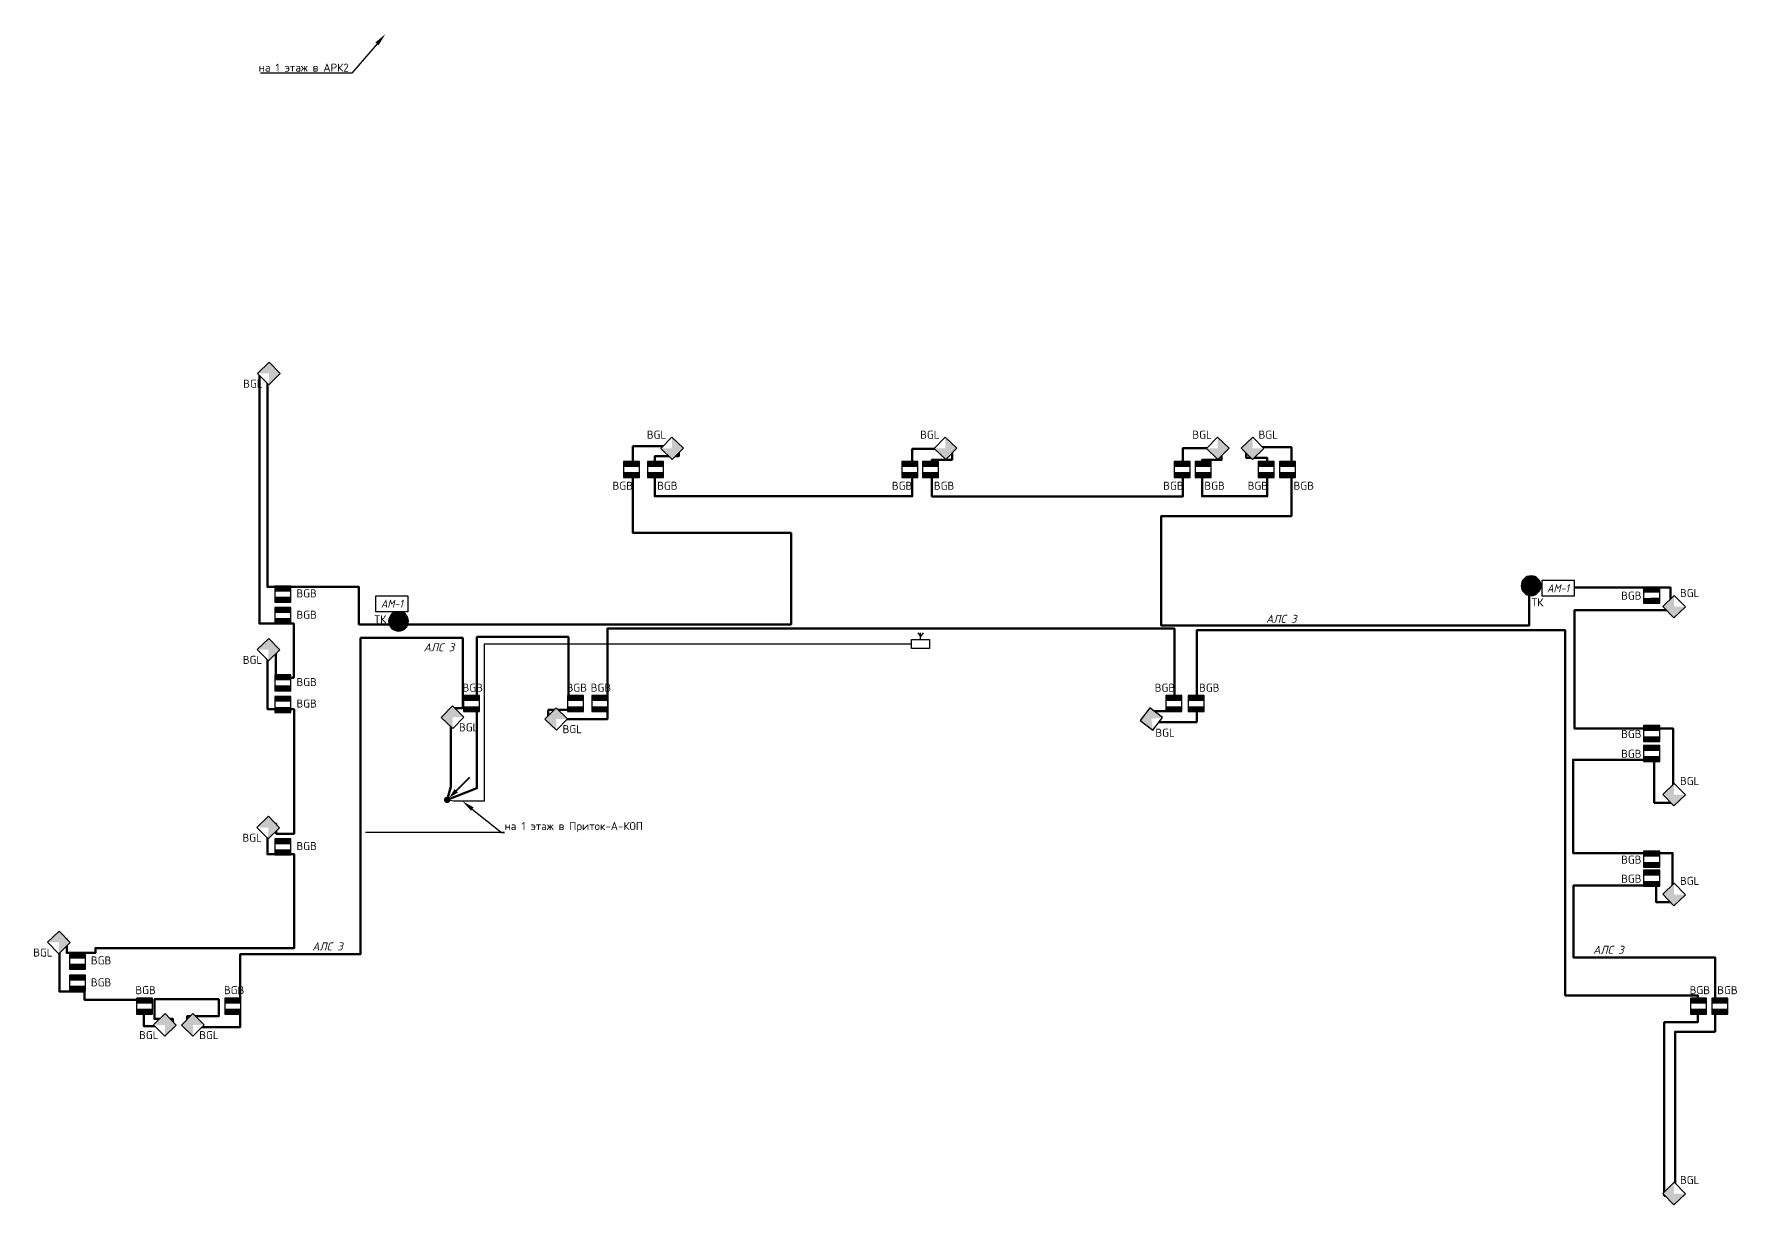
# Model space of a CAD drawing. Header units: millimetres. Extents: x 11019 to 672023, y -45952 to 891139.
# Drawn here: x 325876 to 379086, y 368090 to 404663 of the extents above; entities that cross this region are included whole.
import ezdxf
from ezdxf import colors
from ezdxf.entities.mleader import LeaderData, LeaderLine
from ezdxf.enums import TextEntityAlignment as Align
from ezdxf.math import Vec2, Vec3

# ---------------------------------------------------------------- set-up
doc = ezdxf.new("R2010")
doc.units = ezdxf.units.MM
for name, color, linetype in [('!!ВОК', 30, 'Continuous'), ('003_ОС', 170, 'Continuous'), ('ODG - ПС', 1, 'Continuous'), ('ODG - Текст', 7, 'Continuous'), ('RC-Позиционные_обозначения', 7, 'Continuous')]:
    doc.layers.add(name, color=color, linetype=linetype)
doc.layers.add('ODG - СОТС', color=7, linetype='Continuous', true_color=0xff5800)
for name, color, linetype, lineweight in [('RC-Извещатели_охранные', 5, 'Continuous', 30), ('RC-Прочее_оборудование', 1, 'Continuous', 30), ('АП_АСУ_ОсновнаяТолстая', 7, 'Continuous', 30), ('Кабельные стояки', 7, 'Continuous', 25), ('текст', 7, 'Continuous', 13)]:
    doc.layers.add(name, color=color, linetype=linetype, lineweight=lineweight)
doc.styles.add('DEN', font='isocpeur.ttf', dxfattribs={"height": 300})
doc.styles.add('ISOCPEUR', font='isocpeui.ttf', dxfattribs={"height": 250})
doc.styles.add('KOSTY_STYLE', font='isocpeur.ttf')
doc.styles.add('OlympDesign', font='isocpeur.ttf', dxfattribs={"width": 0.8, "oblique": 10, "height": 250})
doc.styles.add('RubezhCAD', font='isocpeur.ttf', dxfattribs={"width": 0.8})
doc.styles.get("Standard").update_dxf_attribs({"font": 'arial.ttf'})
doc.linetypes.add('ограждение1', pattern='A,0.25,-0.1,[133,ltypeshp.shx,S=0.1,R=0,X=-0.1,Y=0],-0.1,1', length=1.45)

# ---------------------------------------------------------------- blocks, each defined once
blk = doc.blocks.new('RC-UGO-IOM-02')
at = {"layer": 'RC-Извещатели_охранные'}
blk.add_point((0, 0), dxfattribs=at)
blk.add_wipeout([(2.5, -2.5), (2.5, 2.5), (-2.5, 2.5), (-2.5, -2.5)]).dxf.layer = 'RC-Извещатели_охранные'
blk.add_wipeout([(-2.5, -2.5), (-2.5, 2.5), (2.5, 2.5), (2.5, -2.5)]).dxf.layer = 'RC-Извещатели_охранные'
h = blk.add_hatch(color=256, dxfattribs=at)
h.dxf.hatch_style = 1
h.paths.add_polyline_path([(2.5, 0.8), (2.5, 2.51), (-2.5, 2.5), (-2.5, 0.8)])
h = blk.add_hatch(color=256, dxfattribs=at)
h.dxf.hatch_style = 1
h.paths.add_polyline_path([(2.5, -2.5), (2.5, -0.79), (-2.5, -0.8), (-2.5, -2.5)])
blk.add_lwpolyline([(-2.5, -2.5), (2.5, -2.5), (2.5, 2.5), (-2.5, 2.5)], close=True, dxfattribs=at)
blk.add_attdef('PSTN', text='', height=2.5, dxfattribs=at).set_placement((0.98, 2.6), align=Align.BOTTOM_LEFT)
blk = doc.blocks.new('RC-UGO-IOPO-02')
blk.add_wipeout([(2.5, -2.5), (2.5, 2.5), (-2.5, 2.5), (-2.5, -2.5)])
blk.add_wipeout([(-2.5, -2.5), (-2.5, 2.5), (2.5, 2.5), (2.5, -2.5)])
h = blk.add_hatch(color=256)
h.dxf.hatch_style = 1
h.paths.add_polyline_path([(2.5, -2.5), (0, 0), (2.5, 2.5), (-2.5, 2.5), (-2.5, -2.5)])
blk.add_lwpolyline([(-2.5, -2.5), (2.5, -2.5), (2.5, 2.5), (-2.5, 2.5)], close=True)
blk.add_attdef('PSTN', text='', height=2.5).set_placement((0.98, 2.6), align=Align.BOTTOM_LEFT)
blk = doc.blocks.new('A$C965ac34c')
at = {"layer": '003_ОС', "color": 3, "lineweight": 30, "ltscale": 100}
blk.add_lwpolyline([(0, 284), (560, 284), (560, 0), (0, 0)], close=True, dxfattribs=at)
for points in [[(197, 489), (280, 376)], [(280, 284), (280, 489)], [(363, 489), (280, 376)]]:
    blk.add_lwpolyline(points, dxfattribs=at)
blk = doc.blocks.new('*U350')
blk.add_hatch(color=256).paths.add_polyline_path([(-0.71, -0.71, 1), (0.71, 0.71, 1)])
at = {"const_width": 0.5}
blk.add_lwpolyline([(2.83, 2.83), (7.07, 7.07)], dxfattribs=at)
blk.add_lwpolyline([(0.71, 0.71, 0, 1.5, 0), (2.83, 2.83, 2, 2, 0)], format="xyseb")
blk = doc.blocks.new('RC-UGO-AM-01')
blk.add_wipeout([(-4.99, 2.5), (4.99, 2.5), (4.99, -2.5), (-4.99, -2.49)])
blk.add_point((0, 0))
blk.add_wipeout([(4.99, 2.5), (4.99, -2.5), (-4.99, -2.5), (-4.99, 2.5)])
blk.add_wipeout([(-4.99, -2.5), (-4.99, 2.5), (4.99, 2.5), (4.99, -2.5)])
blk.add_lwpolyline([(-4.99, 2.5), (4.99, 2.5), (4.99, -2.5), (-4.99, -2.5), (-4.99, 2.5)], close=True)
blk.add_lwpolyline([(-4.99, 2.5), (-4.99, 2.5)])
blk.add_lwpolyline([(-4.99, 2.5), (-4.99, 2.5)])
at = {"ltscale": 100, "style": 'ISOCPEUR', "width": 0.9}
blk.add_text('АМ-1', height=2.5, dxfattribs=at).set_placement((0, 0), align=Align.MIDDLE)
blk.add_attdef('PSTN', text='', height=2.5).set_placement((2.32, 2.4), align=Align.BOTTOM_LEFT)
blk = doc.blocks.new('*U36')
at = {"layer": 'ODG - ПС'}
h = blk.add_hatch(color=20, dxfattribs=at)
h.dxf.hatch_style = 1
h.set_gradient(color1=(255, 88, 0), color2=(255, 96, 10), one_color=1, tint=0.52, name='CYLINDER')
h.paths.add_polyline_path([(75, 0, 1), (-75, 0, 1)])
at = {"layer": 'ODG - СОТС', "lineweight": 30}
h = blk.add_hatch(color=7, dxfattribs=at)
h.dxf.hatch_style = 1
h.set_gradient(color1=(255, 255, 255), one_color=1, tint=1, name='INVCYLINDER')
h.paths.add_polyline_path([(-150, 0, 1), (150, 0, 1)])
h.paths.add_polyline_path([(75, 0, -1), (-75, 0, -1)], flags=16)
for radius in [150, 75]:
    blk.add_circle((0, 0), radius, dxfattribs=at)
at = {"layer": 'ODG - Текст', "style": 'OlympDesign', "oblique": 15, "width": 0.8}
blk.add_attdef('НОМЕР', text='', height=250, dxfattribs=at).set_placement((0, 325), align=Align.MIDDLE_CENTER)

msp = doc.modelspace()

# ---------------------------------------------------------------- linework, layer by layer
at = {"layer": '!!ВОК', "color": 6, "linetype": 'ограждение1', "lineweight": 50, "ltscale": 500}
msp.add_lwpolyline([(338783, 380742), (339711, 381103), (339711, 385835), (342573, 385835), (342573, 383553), (341943, 383553), (341943, 383264), (343792, 383264), (343792, 386094), (361509, 386094), (361509, 383509), (360676, 383509), (360676, 383171), (362205, 383171), (362205, 386040), (373723, 386040), (373723, 374633), (377861, 374633), (377861, 373798), (376812, 373798), (376812, 368377), (377155, 368377), (377155, 373499), (378400, 373499), (378400, 375823), (373977, 375823), (373977, 378067), (376558, 378067), (376558, 377549), (377075, 377549), (377075, 379081), (373963, 379081), (373963, 381994), (376502, 381994), (376502, 380651), (377091, 380651), (377091, 382968), (374012, 382968), (374012, 386669), (377012, 386669), (377012, 387371), (372592, 387371), (372592, 386186), (361098, 386186), (361098, 389608), (365165, 389608), (365165, 391758), (363755, 391758), (363755, 391426), (364409, 391426), (364409, 390228), (362373, 390228), (362373, 391363), (362981, 391363), (362981, 391733), (361774, 391733), (361774, 390222), (353932, 390222), (353932, 391367), (354561, 391367), (354561, 391707), (353318, 391707), (353318, 390226), (345270, 390226), (345270, 391474), (346021, 391474), (346021, 391788), (344586, 391788), (344586, 389080), (349532, 389080), (349532, 386221), (336025, 386221), (336025, 387395), (333165, 387395), (333165, 394030), (332919, 394030), (332919, 386251), (333991, 386251), (333991, 384555), (333433, 384555), (333433, 385537), (333170, 385537), (333170, 383572), (333998, 383572), (333998, 379682), (333445, 379682), (333445, 379991), (333167, 379991), (333167, 379043), (334006, 379043), (334006, 376115), (327794, 376115), (327794, 375964), (326897, 375964), (326897, 376393), (326670, 376393), (326670, 374756), (327456, 374756), (327456, 374496), (329309, 374496), (329309, 373672), (330217, 373672), (330217, 373900), (329636, 373900), (329636, 374514), (331648, 374514), (331648, 373985), (330655, 373985), (330655, 373646), (332321, 373646), (332321, 375924), (336081, 375924), (336081, 385801), (339273, 385801), (339273, 383602), (338898, 383602), (338898, 381152), (338783, 380742)], dxfattribs=at)
at = {"color": 4, "ltscale": 100}
msp.add_lwpolyline([(353294, 385609), (339941, 385609), (339941, 380705), (338986, 380705), (338783, 380742)], dxfattribs=at)

# ---------------------------------------------------------------- block references
at = {"color": 5, "lineweight": 30, "xscale": -2.054613688905472, "yscale": 2.054613688905472, "zscale": 2.054613688905472, "rotation": 180}
for p in [(372651, 387433), (337264, 386324)]:
    msp.add_blockref('*U36', p, dxfattribs=at)
msp.add_blockref('A$C965ac34c', (353294, 385470))
at = {"layer": 'Кабельные стояки', "color": 5, "xscale": 100, "yscale": 100, "zscale": 100}
msp.add_blockref('*U350', (338783, 380742), dxfattribs=at)

# ---------------------------------------------------------------- texts
at = {"color": 7, "lineweight": 30, "ltscale": 100, "char_height": 250, "width": 1074.44, "attachment_point": 1, "style": 'ISOCPEUR'}
for insert in [(364370, 386522), (338051, 385634), (334567, 376290), (374592, 376185)]:
    msp.add_mtext('{\\C256;АЛС 3}', dxfattribs=dict(at, insert=insert))
at = {"layer": 'текст', "color": 7, "char_height": 250, "width": 511.65, "attachment_point": 5, "style": 'DEN'}
for insert in [(372851, 386911), (336695, 386384)]:
    msp.add_mtext('ТК', dxfattribs=dict(at, insert=insert))

# ---------------------------------------------------------------- leaders
at = {"layer": 'АП_АСУ_ОсновнаяТолстая'}
ml = msp.add_multileader_mtext('Standard', dxfattribs=at)
ml.set_content('на 1 этаж в АРК2', color=256, style='KOSTY_STYLE')
ml.set_leader_properties()
ml.build(insert=Vec2(0, 0))
ml.multileader.update_dxf_attribs({"text_left_attachment_type": 6, "text_right_attachment_type": 6, "dogleg_length": 100, "arrow_head_size": 400})
ctx = ml.context
ctx.base_point, ctx.char_height, ctx.arrow_head_size, ctx.landing_gap_size, ctx.plane_origin = Vec3(332859, 403441, 0), 250, 400, 0, Vec3(342413, 393184, 0)
ctx.left_attachment, ctx.right_attachment, ctx.text_align_type = 6, 6, 2
notes = []
notes.append((ctx, [(0, (1, 1, 0), (335809, 403441, 0), (-1, 0), 100, [(0, [(336852, 404663, 0)], 0, [])])]))
ctx.mtext.insert, ctx.mtext.width, ctx.mtext.alignment, ctx.mtext.flow_direction = Vec3(335709, 403741, 0), 4570.65, 3, 5
ml = msp.add_multileader_mtext('Standard', dxfattribs=at)
ml.set_content('на 1 этаж в Приток-А-КОП', color=256, style='KOSTY_STYLE')
ml.set_leader_properties()
ml.build(insert=Vec2(0, 0))
ml.multileader.update_dxf_attribs({"text_left_attachment_type": 6, "text_right_attachment_type": 6, "dogleg_length": 100, "arrow_head_size": 400})
ctx = ml.context
ctx.base_point, ctx.char_height, ctx.arrow_head_size, ctx.landing_gap_size, ctx.plane_origin = Vec3(340578, 379724, 0), 250, 400, 0, Vec3(349722, 372449, 0)
ctx.left_attachment, ctx.right_attachment = 6, 6
notes.append((ctx, [(1, (1, 1, 0), (340478, 379724, 0), (1, 0), 100, [(0, [(339258, 380705, 0)], 0, [])])]))
ctx.mtext.insert, ctx.mtext.width, ctx.mtext.flow_direction = Vec3(340578, 380049, 0), 4570.65, 5
for ctx, leaders in notes:
    for number, flags, end, landing, length, lines in leaders:
        leader = LeaderData()
        leader.index, (leader.has_last_leader_line, leader.has_dogleg_vector, leader.attachment_direction) = number, flags
        leader.last_leader_point, leader.dogleg_vector, leader.dogleg_length = Vec3(end), Vec3(landing), length
        for number, points, colour, breaks in lines:
            line = LeaderLine()
            line.index, line.vertices, line.color, line.breaks = number, Vec3.list(points), colors.encode_raw_color(colour), breaks
            leader.lines.append(line)
        ctx.leaders.append(leader)

# ---------------------------------------------------------------- next in the draw order: block references
at = {"layer": 'RC-Извещатели_охранные', "lineweight": 30, "ltscale": 30}
ref = msp.add_blockref('RC-UGO-IOPO-02', (333215, 394061), dxfattribs=dict(at, xscale=-100, yscale=100, zscale=100, rotation=44.21171226269389))
ref.add_attrib('PSTN', 'BGL', dxfattribs={"layer": 'RC-Позиционные_обозначения', "height": 250, "style": 'RubezhCAD'}).set_placement((332713, 393542), align=Align.BOTTOM_CENTER)
at = {"layer": 'RC-Извещатели_охранные', "color": 1, "lineweight": 30, "ltscale": 30}
ref = msp.add_blockref('RC-UGO-IOM-02', (345298, 391059), dxfattribs=dict(at, xscale=100, yscale=100, zscale=100))
ref.add_attrib('PSTN', 'BGB', (345345, 390430), dxfattribs={"layer": 'RC-Позиционные_обозначения', "height": 250, "style": 'RubezhCAD'})
ref = msp.add_blockref('RC-UGO-IOM-02', (353242, 391059), dxfattribs=dict(at, xscale=100, yscale=100, zscale=100))
ref.add_attrib('PSTN', 'BGB', (352681, 390430), dxfattribs={"layer": 'RC-Позиционные_обозначения', "height": 250, "style": 'RubezhCAD'})
ref = msp.add_blockref('RC-UGO-IOM-02', (361746, 391059), dxfattribs=dict(at, xscale=100, yscale=100, zscale=100))
ref.add_attrib('PSTN', 'BGB', (361157, 390430), dxfattribs={"layer": 'RC-Позиционные_обозначения', "height": 250, "style": 'RubezhCAD'})
ref = msp.add_blockref('RC-UGO-IOM-02', (364378, 391059), dxfattribs=dict(at, xscale=100, yscale=100, zscale=100))
ref.add_attrib('PSTN', 'BGB', (363797, 390430), dxfattribs={"layer": 'RC-Позиционные_обозначения', "height": 250, "style": 'RubezhCAD'})
ref = msp.add_blockref('RC-UGO-IOM-02', (376421, 387133), dxfattribs=dict(at, xscale=100, yscale=100, zscale=100))
ref.add_attrib('PSTN', 'BGB', (375466, 386997), dxfattribs={"layer": 'RC-Позиционные_обозначения', "height": 250, "style": 'RubezhCAD'})
ref = msp.add_blockref('RC-UGO-IOM-02', (333652, 386499), dxfattribs=dict(at, xscale=100, yscale=100, zscale=100))
ref.add_attrib('PSTN', 'BGB', (334074, 386400), dxfattribs={"layer": 'RC-Позиционные_обозначения', "height": 250, "style": 'RubezhCAD'})
at = {"layer": 'RC-Извещатели_охранные', "lineweight": 30, "ltscale": 30}
ref = msp.add_blockref('RC-UGO-IOPO-02', (333203, 385434), dxfattribs=dict(at, xscale=-100, yscale=100, zscale=100, rotation=44.21171226269389))
ref.add_attrib('PSTN', 'BGL', dxfattribs={"layer": 'RC-Позиционные_обозначения', "height": 250, "style": 'RubezhCAD'}).set_placement((332700, 384916), align=Align.BOTTOM_CENTER)
at = {"layer": 'RC-Извещатели_охранные', "color": 1, "lineweight": 30, "ltscale": 30}
ref = msp.add_blockref('RC-UGO-IOM-02', (339544, 383748), dxfattribs=dict(at, xscale=100, yscale=100, zscale=100))
ref.add_attrib('PSTN', 'BGB', (339264, 384121), dxfattribs={"layer": 'RC-Позиционные_обозначения', "height": 250, "style": 'RubezhCAD'})
ref = msp.add_blockref('RC-UGO-IOM-02', (342796, 383748), dxfattribs=dict(at, xscale=100, yscale=100, zscale=100))
ref.add_attrib('PSTN', 'BGB', (342516, 384121), dxfattribs={"layer": 'RC-Позиционные_обозначения', "height": 250, "style": 'RubezhCAD'})
ref = msp.add_blockref('RC-UGO-IOM-02', (361489, 383748), dxfattribs=dict(at, xscale=100, yscale=100, zscale=100))
ref.add_attrib('PSTN', 'BGB', (360893, 384121), dxfattribs={"layer": 'RC-Позиционные_обозначения', "height": 250, "style": 'RubezhCAD'})
ref = msp.add_blockref('RC-UGO-IOM-02', (333652, 383725), dxfattribs=dict(at, xscale=100, yscale=100, zscale=100))
ref.add_attrib('PSTN', 'BGB', (334074, 383626), dxfattribs={"layer": 'RC-Позиционные_обозначения', "height": 250, "style": 'RubezhCAD'})
ref = msp.add_blockref('RC-UGO-IOM-02', (376421, 382811), dxfattribs=dict(at, xscale=100, yscale=100, zscale=100))
ref.add_attrib('PSTN', 'BGB', (375466, 382675), dxfattribs={"layer": 'RC-Позиционные_обозначения', "height": 250, "style": 'RubezhCAD'})
at = {"layer": 'RC-Извещатели_охранные', "lineweight": 30, "ltscale": 30}
ref = msp.add_blockref('RC-UGO-IOPO-02', (377120, 380905), dxfattribs=dict(at, xscale=100.0000000000001, yscale=100.0000000000001, zscale=100.0000000000001, rotation=44.05128327787124))
ref.add_attrib('PSTN', 'BGL', dxfattribs={"layer": 'RC-Позиционные_обозначения', "height": 250, "style": 'RubezhCAD'}).set_placement((377609, 381131), align=Align.BOTTOM_CENTER)
at = {"layer": 'RC-Извещатели_охранные', "color": 1, "lineweight": 30, "ltscale": 30}
ref = msp.add_blockref('RC-UGO-IOM-02', (333652, 379274), dxfattribs=dict(at, xscale=100, yscale=100, zscale=100))
ref.add_attrib('PSTN', 'BGB', (334074, 379175), dxfattribs={"layer": 'RC-Позиционные_обозначения', "height": 250, "style": 'RubezhCAD'})
ref = msp.add_blockref('RC-UGO-IOM-02', (376421, 378886), dxfattribs=dict(at, xscale=100, yscale=100, zscale=100))
ref.add_attrib('PSTN', 'BGB', (375466, 378750), dxfattribs={"layer": 'RC-Позиционные_обозначения', "height": 250, "style": 'RubezhCAD'})
ref = msp.add_blockref('RC-UGO-IOM-02', (327228, 375015), dxfattribs=dict(at, xscale=100, yscale=100, zscale=100))
ref.add_attrib('PSTN', 'BGB', (327651, 374917), dxfattribs={"layer": 'RC-Позиционные_обозначения', "height": 250, "style": 'RubezhCAD'})
ref = msp.add_blockref('RC-UGO-IOM-02', (329322, 374300), dxfattribs=dict(at, xscale=100, yscale=100, zscale=100))
ref.add_attrib('PSTN', 'BGB', (329041, 374673), dxfattribs={"layer": 'RC-Позиционные_обозначения', "height": 250, "style": 'RubezhCAD'})
ref = msp.add_blockref('RC-UGO-IOM-02', (332091, 374300), dxfattribs=dict(at, xscale=100, yscale=100, zscale=100))
ref.add_attrib('PSTN', 'BGB', (331810, 374673), dxfattribs={"layer": 'RC-Позиционные_обозначения', "height": 250, "style": 'RubezhCAD'})
ref = msp.add_blockref('RC-UGO-IOM-02', (377888, 374300), dxfattribs=dict(at, xscale=100, yscale=100, zscale=100))
ref.add_attrib('PSTN', 'BGB', (377608, 374673), dxfattribs={"layer": 'RC-Позиционные_обозначения', "height": 250, "style": 'RubezhCAD'})
at = {"layer": 'RC-Извещатели_охранные', "lineweight": 30, "ltscale": 30}
ref = msp.add_blockref('RC-UGO-IOPO-02', (377120, 368443), dxfattribs=dict(at, xscale=100.0000000000001, yscale=100.0000000000001, zscale=100.0000000000001, rotation=44.05128327787124))
ref.add_attrib('PSTN', 'BGL', dxfattribs={"layer": 'RC-Позиционные_обозначения', "height": 250, "style": 'RubezhCAD'}).set_placement((377609, 368670), align=Align.BOTTOM_CENTER)
at = {"layer": 'RC-Прочее_оборудование', "lineweight": 30, "ltscale": 30, "xscale": 100, "yscale": 100, "zscale": 100}
for p in [(373496, 387352), (337058, 386869)]:
    msp.add_blockref('RC-UGO-AM-01', p, dxfattribs=at)

# ---------------------------------------------------------------- next in the draw order: block references
at = {"layer": 'RC-Извещатели_охранные', "color": 1, "lineweight": 30, "ltscale": 30}
ref = msp.add_blockref('RC-UGO-IOM-02', (344546, 391059), dxfattribs=dict(at, xscale=100, yscale=100, zscale=100))
ref.add_attrib('PSTN', 'BGB', (343951, 390430), dxfattribs={"layer": 'RC-Позиционные_обозначения', "height": 250, "style": 'RubezhCAD'})
ref = msp.add_blockref('RC-UGO-IOM-02', (353891, 391059), dxfattribs=dict(at, xscale=100, yscale=100, zscale=100))
ref.add_attrib('PSTN', 'BGB', (353991, 390430), dxfattribs={"layer": 'RC-Позиционные_обозначения', "height": 250, "style": 'RubezhCAD'})
ref = msp.add_blockref('RC-UGO-IOM-02', (362402, 391059), dxfattribs=dict(at, xscale=100, yscale=100, zscale=100))
ref.add_attrib('PSTN', 'BGB', (362445, 390430), dxfattribs={"layer": 'RC-Позиционные_обозначения', "height": 250, "style": 'RubezhCAD'})
ref = msp.add_blockref('RC-UGO-IOM-02', (365042, 391059), dxfattribs=dict(at, xscale=100, yscale=100, zscale=100))
ref.add_attrib('PSTN', 'BGB', (365232, 390430), dxfattribs={"layer": 'RC-Позиционные_обозначения', "height": 250, "style": 'RubezhCAD'})
ref = msp.add_blockref('RC-UGO-IOM-02', (333652, 387167), dxfattribs=dict(at, xscale=100, yscale=100, zscale=100))
ref.add_attrib('PSTN', 'BGB', (334074, 387068), dxfattribs={"layer": 'RC-Позиционные_обозначения', "height": 250, "style": 'RubezhCAD'})
at = {"layer": 'RC-Извещатели_охранные', "lineweight": 30, "ltscale": 30}
ref = msp.add_blockref('RC-UGO-IOPO-02', (377120, 386777), dxfattribs=dict(at, xscale=100.0000000000001, yscale=100.0000000000001, zscale=100.0000000000001, rotation=44.05128327787124))
ref.add_attrib('PSTN', 'BGL', dxfattribs={"layer": 'RC-Позиционные_обозначения', "height": 250, "style": 'RubezhCAD'}).set_placement((377609, 387003), align=Align.BOTTOM_CENTER)
at = {"layer": 'RC-Извещатели_охранные', "color": 1, "lineweight": 30, "ltscale": 30}
ref = msp.add_blockref('RC-UGO-IOM-02', (333652, 384395), dxfattribs=dict(at, xscale=100, yscale=100, zscale=100))
ref.add_attrib('PSTN', 'BGB', (334074, 384297), dxfattribs={"layer": 'RC-Позиционные_обозначения', "height": 250, "style": 'RubezhCAD'})
ref = msp.add_blockref('RC-UGO-IOM-02', (343550, 383748), dxfattribs=dict(at, xscale=100, yscale=100, zscale=100))
ref.add_attrib('PSTN', 'BGB', (343269, 384121), dxfattribs={"layer": 'RC-Позиционные_обозначения', "height": 250, "style": 'RubezhCAD'})
ref = msp.add_blockref('RC-UGO-IOM-02', (362192, 383748), dxfattribs=dict(at, xscale=100, yscale=100, zscale=100))
ref.add_attrib('PSTN', 'BGB', (362279, 384121), dxfattribs={"layer": 'RC-Позиционные_обозначения', "height": 250, "style": 'RubezhCAD'})
at = {"layer": 'RC-Извещатели_охранные', "lineweight": 30, "ltscale": 30}
ref = msp.add_blockref('RC-UGO-IOPO-02', (338954, 383325), dxfattribs=dict(at, xscale=100, yscale=100, zscale=100, rotation=315.7882877373061))
ref.add_attrib('PSTN', 'BGL', dxfattribs={"layer": 'RC-Позиционные_обозначения', "height": 250, "style": 'RubezhCAD'}).set_placement((339457, 382807), align=Align.BOTTOM_CENTER)
ref = msp.add_blockref('RC-UGO-IOPO-02', (342192, 383269), dxfattribs=dict(at, xscale=100, yscale=100, zscale=100, rotation=315.7882877373061))
ref.add_attrib('PSTN', 'BGL', dxfattribs={"layer": 'RC-Позиционные_обозначения', "height": 250, "style": 'RubezhCAD'}).set_placement((342694, 382751), align=Align.BOTTOM_CENTER)
ref = msp.add_blockref('RC-UGO-IOPO-02', (360789, 383271), dxfattribs=dict(at, xscale=100.0000000000001, yscale=100.0000000000001, zscale=100.0000000000001, rotation=322.4839867541859))
ref.add_attrib('PSTN', 'BGL', dxfattribs={"layer": 'RC-Позиционные_обозначения', "height": 250, "style": 'RubezhCAD'}).set_placement((361216, 382640), align=Align.BOTTOM_CENTER)
at = {"layer": 'RC-Извещатели_охранные', "color": 1, "lineweight": 30, "ltscale": 30}
ref = msp.add_blockref('RC-UGO-IOM-02', (376421, 382194), dxfattribs=dict(at, xscale=100, yscale=100, zscale=100))
ref.add_attrib('PSTN', 'BGB', (375466, 382058), dxfattribs={"layer": 'RC-Позиционные_обозначения', "height": 250, "style": 'RubezhCAD'})
at = {"layer": 'RC-Извещатели_охранные', "lineweight": 30, "ltscale": 30}
ref = msp.add_blockref('RC-UGO-IOPO-02', (333193, 379877), dxfattribs=dict(at, xscale=-100, yscale=100, zscale=100, rotation=44.21171226269389))
ref.add_attrib('PSTN', 'BGL', dxfattribs={"layer": 'RC-Позиционные_обозначения', "height": 250, "style": 'RubezhCAD'}).set_placement((332690, 379359), align=Align.BOTTOM_CENTER)
at = {"layer": 'RC-Извещатели_охранные', "color": 1, "lineweight": 30, "ltscale": 30}
ref = msp.add_blockref('RC-UGO-IOM-02', (376421, 378292), dxfattribs=dict(at, xscale=100, yscale=100, zscale=100))
ref.add_attrib('PSTN', 'BGB', (375466, 378156), dxfattribs={"layer": 'RC-Позиционные_обозначения', "height": 250, "style": 'RubezhCAD'})
ref = msp.add_blockref('RC-UGO-IOM-02', (327228, 375702), dxfattribs=dict(at, xscale=100, yscale=100, zscale=100))
ref.add_attrib('PSTN', 'BGB', (327651, 375603), dxfattribs={"layer": 'RC-Позиционные_обозначения', "height": 250, "style": 'RubezhCAD'})
ref = msp.add_blockref('RC-UGO-IOM-02', (378556, 374300), dxfattribs=dict(at, xscale=100, yscale=100, zscale=100))
ref.add_attrib('PSTN', 'BGB', (378470, 374673), dxfattribs={"layer": 'RC-Позиционные_обозначения', "height": 250, "style": 'RubezhCAD'})
at = {"layer": 'RC-Извещатели_охранные', "lineweight": 30, "ltscale": 30}
ref = msp.add_blockref('RC-UGO-IOPO-02', (329964, 373712), dxfattribs=dict(at, xscale=-100, yscale=100, zscale=100, rotation=44.21171226269389))
ref.add_attrib('PSTN', 'BGL', dxfattribs={"layer": 'RC-Позиционные_обозначения', "height": 250, "style": 'RubezhCAD'}).set_placement((329461, 373194), align=Align.BOTTOM_CENTER)

# ---------------------------------------------------------------- next in the draw order: block references
ref = msp.add_blockref('RC-UGO-IOPO-02', (345813, 391723), dxfattribs=dict(at, xscale=-100, yscale=100, zscale=100, rotation=315.9487167221288))
ref.add_attrib('PSTN', 'BGL', dxfattribs={"layer": 'RC-Позиционные_обозначения', "height": 250, "style": 'RubezhCAD'}).set_placement((345324, 391949), align=Align.BOTTOM_CENTER)
ref = msp.add_blockref('RC-UGO-IOPO-02', (354355, 391723), dxfattribs=dict(at, xscale=-100, yscale=100, zscale=100, rotation=315.9487167221288))
ref.add_attrib('PSTN', 'BGL', dxfattribs={"layer": 'RC-Позиционные_обозначения', "height": 250, "style": 'RubezhCAD'}).set_placement((353866, 391949), align=Align.BOTTOM_CENTER)
ref = msp.add_blockref('RC-UGO-IOPO-02', (362861, 391723), dxfattribs=dict(at, xscale=-100, yscale=100, zscale=100, rotation=315.9487167221288))
ref.add_attrib('PSTN', 'BGL', dxfattribs={"layer": 'RC-Позиционные_обозначения', "height": 250, "style": 'RubezhCAD'}).set_placement((362372, 391949), align=Align.BOTTOM_CENTER)
ref = msp.add_blockref('RC-UGO-IOPO-02', (363951, 391723), dxfattribs=dict(at, xscale=100, yscale=100, zscale=100, rotation=44.05128327787125))
ref.add_attrib('PSTN', 'BGL', dxfattribs={"layer": 'RC-Позиционные_обозначения', "height": 250, "style": 'RubezhCAD'}).set_placement((364441, 391949), align=Align.BOTTOM_CENTER)
ref = msp.add_blockref('RC-UGO-IOPO-02', (377120, 377787), dxfattribs=dict(at, xscale=100.0000000000001, yscale=100.0000000000001, zscale=100.0000000000001, rotation=44.05128327787124))
ref.add_attrib('PSTN', 'BGL', dxfattribs={"layer": 'RC-Позиционные_обозначения', "height": 250, "style": 'RubezhCAD'}).set_placement((377609, 378013), align=Align.BOTTOM_CENTER)
ref = msp.add_blockref('RC-UGO-IOPO-02', (326654, 376292), dxfattribs=dict(at, xscale=-100, yscale=100, zscale=100, rotation=44.21171226269389))
ref.add_attrib('PSTN', 'BGL', dxfattribs={"layer": 'RC-Позиционные_обозначения', "height": 250, "style": 'RubezhCAD'}).set_placement((326151, 375774), align=Align.BOTTOM_CENTER)
ref = msp.add_blockref('RC-UGO-IOPO-02', (330837, 373712), dxfattribs=dict(at, xscale=100, yscale=100, zscale=100, rotation=315.7882877373061))
ref.add_attrib('PSTN', 'BGL', dxfattribs={"layer": 'RC-Позиционные_обозначения', "height": 250, "style": 'RubezhCAD'}).set_placement((331340, 373194), align=Align.BOTTOM_CENTER)

doc.saveas('drawing.dxf')
